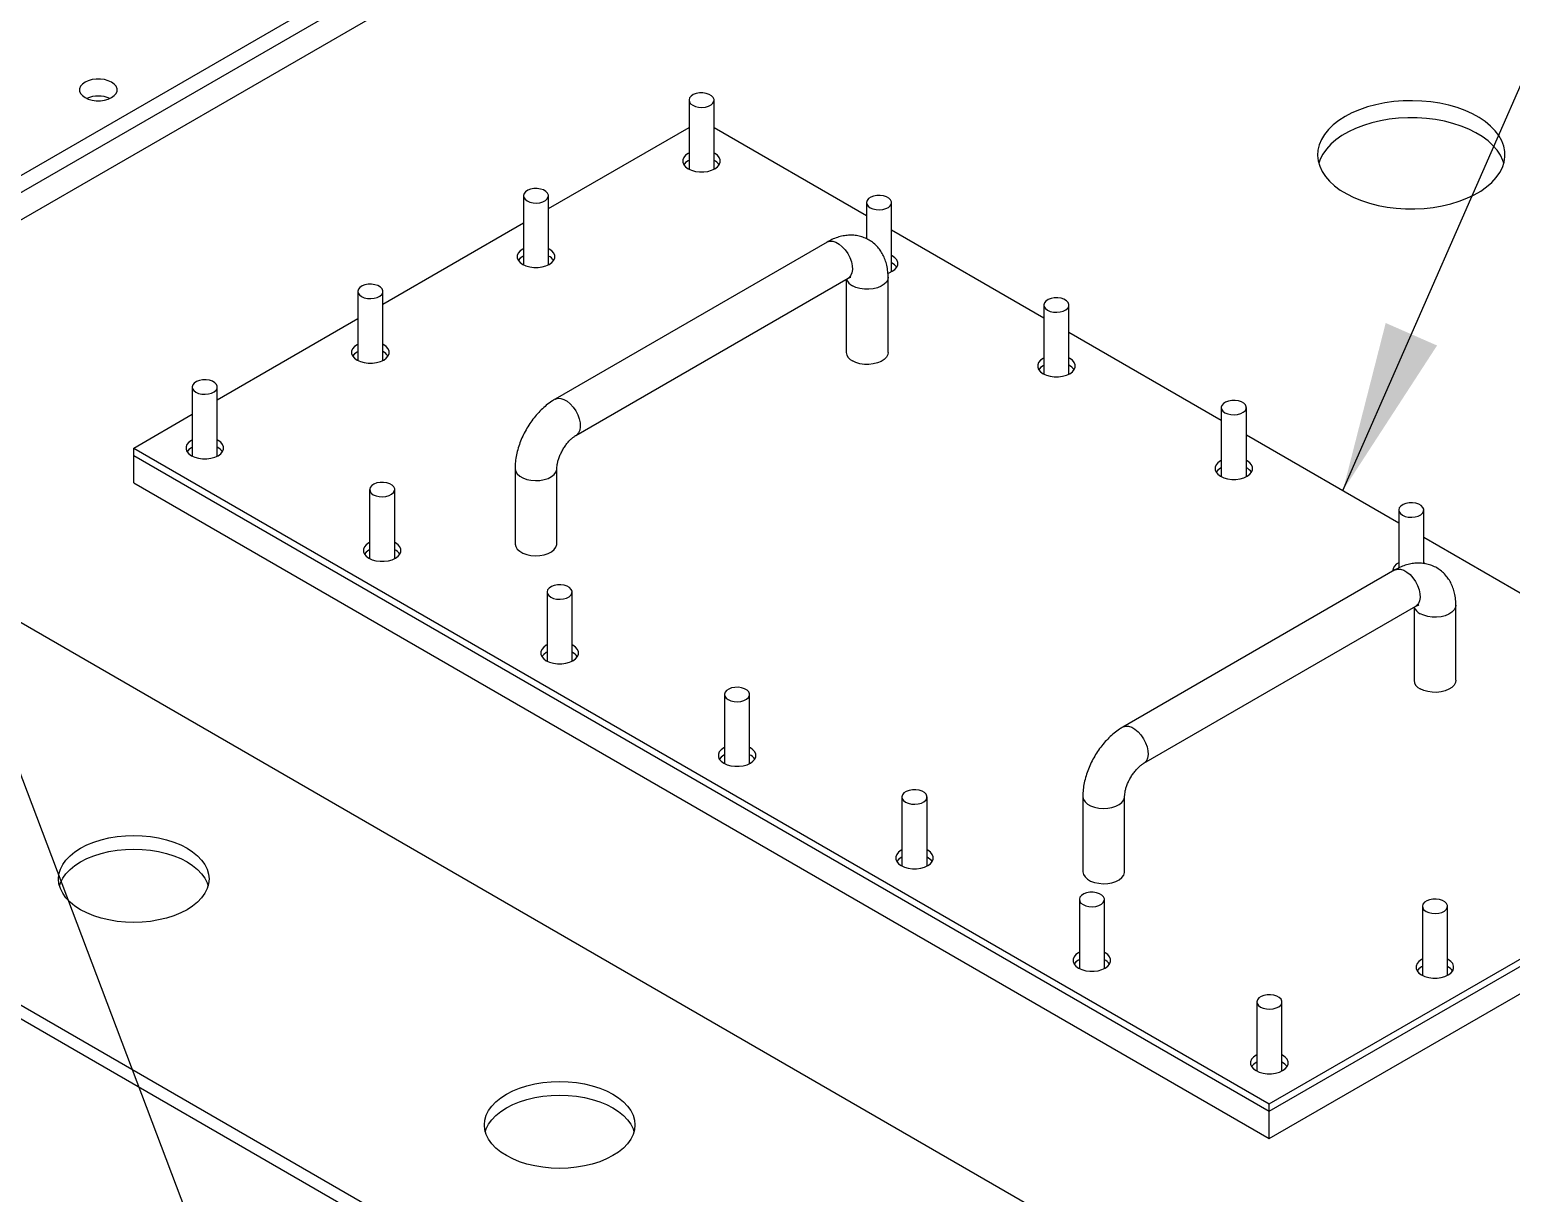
# Model space of a CAD drawing. Header units: inches. Extents: x -1 to 16.5, y 0 to 13.1.
# Drawn here: x 1.495 to 2.233, y 9.705 to 10.284 of the extents above; entities that cross this region are included whole.
import ezdxf

# ---------------------------------------------------------------- set-up
doc = ezdxf.new("R2010")
doc.units = ezdxf.units.IN
doc.header["$MEASUREMENT"] = 0
doc.layers.add('FORMAT', color=7, linetype='Continuous')
doc.dimstyles.new('SLDDIMSTYLE6', dxfattribs={"dimtxt": 0.18, "dimasz": 0.084961, "dimexe": 0, "dimexo": 0.0625, "dimgap": 0, "dimtad": 0, "dimtih": 1, "dimtoh": 1, "dimdec": 0, "dimrnd": 1e-09, "dimzin": 0, "dimdsep": 46, "dimtxsty": 'Standard', "dimsah": 1, "dimcen": 0.09, "dimadec": 0, "dimazin": 0, "dimtfac": 0.084961, "dimtdec": 0, "dimtofl": 0, "dimtmove": 0, "dimatfit": 3, "dimfxl": 0, "dimfrac": 2, "dimtolj": 1, "dimtzin": 0, "dimarcsym": 0})

# ---------------------------------------------------------------- blocks, each defined once
blk = doc.blocks.new('Drawing View43')
at = {"color": 7, "linetype": 'Continuous', "lineweight": 25}
for p, q in [((-1.62955, 0.31678), (-2.33666, -0.09143)), ((-1.62955, 0.30827), (-2.33666, -0.09993)), ((-1.62955, 0.30827), (-2.33666, -0.09993)), ((-1.62955, 0.29466), (-2.33666, -0.11354)), ((-1.70651, 0.11778), (-1.70651, 0.08376)), ((-1.69401, 0.08376), (-1.69401, 0.11778)), ((-1.77651, 0.06381), (-1.70651, 0.10422)), ((-1.69401, 0.10422), (-1.61812, 0.06041)), ((-1.70651, 0.08779), (-1.70689, 0.08758)), ((-1.78901, 0.07016), (-1.78901, 0.03613)), ((-1.77651, 0.03613), (-1.77651, 0.07016)), ((-1.61812, 0.06676), (-1.61812, 0.04875)), ((-1.60562, 0.03273), (-1.60562, 0.06676)), ((-1.859, 0.01619), (-1.78901, 0.0566)), ((-1.60562, 0.0532), (-1.52973, 0.00939)), ((-1.6377, 0.04712), (-1.77323, -0.03111)), ((-1.78901, 0.04017), (-1.78938, 0.03996)), ((-1.60735, -0.00783), (-1.60735, 0.0296)), ((-1.8715, 0.02253), (-1.8715, -0.01149)), ((-1.859, -0.01149), (-1.859, 0.02253)), ((-1.76282, -0.04916), (-1.62729, 0.02908)), ((-1.62818, 0.02857), (-1.62818, -0.00783)), ((-1.52973, 0.01573), (-1.52973, -0.01829)), ((-1.51723, -0.01829), (-1.51723, 0.01573)), ((-1.9415, -0.03143), (-1.8715, 0.00897)), ((-1.51723, 0.00217), (-1.44134, -0.04164)), ((-1.8715, -0.00746), (-1.87188, -0.00766)), ((-1.52973, -0.01426), (-1.53011, -0.01447)), ((-1.954, -0.02509), (-1.954, -0.05911)), ((-1.9415, -0.05911), (-1.9415, -0.02509)), ((-1.44134, -0.0353), (-1.44134, -0.06932)), ((-1.42884, -0.06932), (-1.42884, -0.0353)), ((-1.9831, -0.05545), (-1.954, -0.03865)), ((-1.42884, -0.04886), (-1.35296, -0.09266)), ((-1.9831, -0.05911), (-1.9831, -0.05545)), ((-1.9831, -0.05545), (-1.41742, -0.38202)), ((-1.954, -0.05508), (-1.95438, -0.05529)), ((-2.17756, -0.06252), (-1.41152, -0.50474)), ((-1.9831, -0.05911), (-1.41742, -0.38568)), ((-1.9831, -0.05911), (-1.41742, -0.38568)), ((-1.9831, -0.07272), (-1.9831, -0.05911)), ((-1.79317, -0.06565), (-1.79317, -0.10308)), ((-1.77234, -0.10308), (-1.77234, -0.06565)), ((-1.44134, -0.06528), (-1.44172, -0.06549)), ((-1.9831, -0.07272), (-1.41742, -0.39929)), ((-1.86561, -0.07612), (-1.86561, -0.11014)), ((-1.85311, -0.11014), (-1.85311, -0.07612)), ((-1.35296, -0.08632), (-1.35296, -0.11517)), ((-1.34046, -0.11298), (-1.34046, -0.08632)), ((-1.34046, -0.09988), (-1.26457, -0.14369)), ((-1.86561, -0.1061), (-1.86599, -0.10631)), ((-1.35486, -0.11616), (-1.49039, -0.1944)), ((-1.77722, -0.12714), (-1.77722, -0.16116)), ((-1.76472, -0.16116), (-1.76472, -0.12714)), ((-1.47997, -0.21244), (-1.34444, -0.1342)), ((-1.34534, -0.13472), (-1.34534, -0.17111)), ((-1.3245, -0.17111), (-1.3245, -0.13369)), ((-2.34255, -0.15776), (-1.57652, -0.59998)), ((-1.77722, -0.15713), (-1.7776, -0.15734)), ((-2.34255, -0.16457), (-1.57652, -0.60679)), ((-1.68883, -0.17817), (-1.68883, -0.21219)), ((-1.67633, -0.21219), (-1.67633, -0.17817)), ((-1.68883, -0.20816), (-1.68921, -0.20836)), ((-1.41742, -0.38202), (-1.13457, -0.21873)), ((-1.41742, -0.38568), (-1.13457, -0.2224)), ((-1.41742, -0.38568), (-1.13457, -0.2224)), ((-1.60044, -0.22919), (-1.60044, -0.26322)), ((-1.58794, -0.26322), (-1.58794, -0.22919)), ((-1.51033, -0.22893), (-1.51033, -0.26636)), ((-1.4895, -0.26636), (-1.4895, -0.22893)), ((-1.41742, -0.39929), (-1.13457, -0.236)), ((-1.60044, -0.25918), (-1.60082, -0.25939)), ((-1.51205, -0.28022), (-1.51205, -0.31424)), ((-1.49955, -0.31424), (-1.49955, -0.28022)), ((-1.34117, -0.28362), (-1.34117, -0.31764)), ((-1.32867, -0.31764), (-1.32867, -0.28362)), ((-1.51205, -0.31021), (-1.51243, -0.31041)), ((-1.34117, -0.31361), (-1.34155, -0.31382)), ((-1.42367, -0.33124), (-1.42367, -0.36527)), ((-1.41117, -0.36527), (-1.41117, -0.33124)), ((-1.42367, -0.36123), (-1.42405, -0.36144)), ((-1.41742, -0.38568), (-1.41742, -0.38202)), ((-1.41742, -0.39929), (-1.41742, -0.38568))]:
    blk.add_line(p, q, dxfattribs=at)
at = {"color": 7, "linetype": 'Continuous', "lineweight": 25, "flags": 128}
for points in [[(-1.99415, 0.11905), (-1.99284, 0.12), (-1.99193, 0.12109), (-1.99146, 0.12227), (-1.99146, 0.12348), (-1.99193, 0.12467), (-1.99284, 0.12576), (-1.99415, 0.12671), (-1.99579, 0.12746), (-1.99768, 0.12799), (-1.99973, 0.12826), (-2.00183, 0.12826), (-2.00388, 0.12799), (-2.00577, 0.12746), (-2.00741, 0.12671), (-2.00872, 0.12576), (-2.00963, 0.12467), (-2.0101, 0.12348), (-2.0101, 0.12227), (-2.00963, 0.12109), (-2.00872, 0.12), (-2.00741, 0.11905), (-2.00577, 0.1183), (-2.00388, 0.11777), (-2.00183, 0.1175), (-1.99973, 0.1175), (-1.99768, 0.11777), (-1.99579, 0.1183), (-1.99415, 0.11905)], [(-1.70468, 0.11523), (-1.70332, 0.11464), (-1.70174, 0.11428), (-1.70005, 0.11417), (-1.69837, 0.11434), (-1.69683, 0.11476), (-1.69555, 0.11541), (-1.69462, 0.11623), (-1.6941, 0.11717), (-1.69404, 0.11815), (-1.69445, 0.1191), (-1.69528, 0.11996), (-1.69648, 0.12066), (-1.69797, 0.12114), (-1.69962, 0.12137), (-1.70132, 0.12134), (-1.70294, 0.12104), (-1.70437, 0.1205), (-1.70549, 0.11976), (-1.70622, 0.11887), (-1.70651, 0.1179), (-1.70633, 0.11693), (-1.70571, 0.11601), (-1.70468, 0.11523)], [(-1.3797, 0.10961), (-1.38283, 0.10762), (-1.38559, 0.10546), (-1.38796, 0.10315), (-1.38993, 0.10071), (-1.39147, 0.09818), (-1.39256, 0.09557), (-1.39319, 0.09291), (-1.39337, 0.09022), (-1.39308, 0.08754), (-1.39233, 0.08489), (-1.39112, 0.0823), (-1.38948, 0.07979), (-1.38741, 0.07738), (-1.38493, 0.07511), (-1.38208, 0.07299), (-1.37887, 0.07104), (-1.37534, 0.06929), (-1.37153, 0.06775), (-1.36748, 0.06643), (-1.36321, 0.06536), (-1.35878, 0.06454), (-1.35424, 0.06397), (-1.34961, 0.06367), (-1.34496, 0.06364), (-1.34033, 0.06387), (-1.33576, 0.06437), (-1.33129, 0.06513), (-1.32698, 0.06614), (-1.32287, 0.0674), (-1.31899, 0.06888), (-1.31539, 0.07058), (-1.3121, 0.07248), (-1.30916, 0.07456), (-1.30659, 0.0768), (-1.30441, 0.07917), (-1.30266, 0.08166), (-1.30134, 0.08424), (-1.30048, 0.08688), (-1.30007, 0.08955), (-1.30013, 0.09224), (-1.30065, 0.09491), (-1.30163, 0.09753), (-1.30306, 0.10009), (-1.30492, 0.10255), (-1.30719, 0.10489), (-1.30986, 0.10709), (-1.3129, 0.10913), (-1.31627, 0.11098), (-1.31994, 0.11263), (-1.32388, 0.11406), (-1.32804, 0.11525), (-1.3324, 0.1162), (-1.33689, 0.1169), (-1.34148, 0.11733), (-1.34612, 0.1175), (-1.35077, 0.1174), (-1.35538, 0.11703), (-1.3599, 0.1164), (-1.3643, 0.11551), (-1.36851, 0.11438), (-1.37251, 0.11301), (-1.37625, 0.11141), (-1.3797, 0.10961)], [(-1.30062, 0.08631), (-1.30108, 0.08772), (-1.30229, 0.09031), (-1.30393, 0.09283), (-1.306, 0.09523), (-1.30848, 0.09751), (-1.31133, 0.09963), (-1.31454, 0.10157), (-1.31807, 0.10332), (-1.32188, 0.10486), (-1.32594, 0.10618), (-1.3302, 0.10725), (-1.33463, 0.10808), (-1.33918, 0.10864), (-1.3438, 0.10894), (-1.34845, 0.10897), (-1.35309, 0.10874), (-1.35766, 0.10824), (-1.36212, 0.10748), (-1.36643, 0.10647), (-1.37054, 0.10521), (-1.37442, 0.10373), (-1.37802, 0.10203), (-1.38131, 0.10013), (-1.38425, 0.09805), (-1.38683, 0.09581), (-1.389, 0.09344), (-1.39075, 0.09095), (-1.39207, 0.08838), (-1.39279, 0.08631)], [(-1.70651, 0.09145), (-1.70689, 0.09125), (-1.7082, 0.0903), (-1.70911, 0.08921), (-1.70958, 0.08802), (-1.70958, 0.08681), (-1.70911, 0.08563), (-1.7082, 0.08454), (-1.70689, 0.08359), (-1.70525, 0.08284), (-1.70336, 0.08231), (-1.70131, 0.08204), (-1.69921, 0.08204), (-1.69716, 0.08231), (-1.69527, 0.08284), (-1.69363, 0.08359)], [(-1.69363, 0.08359), (-1.69232, 0.08454), (-1.69141, 0.08563), (-1.69094, 0.08681), (-1.69094, 0.08802), (-1.69141, 0.08921), (-1.69232, 0.0903), (-1.69363, 0.09125), (-1.69401, 0.09145)], [(-1.70689, 0.08758), (-1.7082, 0.08664), (-1.70908, 0.08559)], [(-1.70651, 0.08376), (-1.70648, 0.08339), (-1.70647, 0.08337)], [(-1.69405, 0.08337), (-1.69401, 0.08363), (-1.69401, 0.08376)], [(-1.78717, 0.06761), (-1.78582, 0.06701), (-1.78423, 0.06665), (-1.78254, 0.06655), (-1.78086, 0.06672), (-1.77933, 0.06714), (-1.77804, 0.06779), (-1.77711, 0.06861), (-1.7766, 0.06954), (-1.77654, 0.07053), (-1.77694, 0.07148), (-1.77778, 0.07234), (-1.77898, 0.07303), (-1.78046, 0.07351), (-1.78212, 0.07375), (-1.78382, 0.07371), (-1.78544, 0.07342), (-1.78686, 0.07288), (-1.78798, 0.07214), (-1.78871, 0.07125), (-1.789, 0.07028), (-1.78883, 0.0693), (-1.7882, 0.06839), (-1.78717, 0.06761)], [(-1.61629, 0.0642), (-1.61493, 0.06361), (-1.61335, 0.06325), (-1.61166, 0.06315), (-1.60998, 0.06332), (-1.60844, 0.06374), (-1.60716, 0.06438), (-1.60623, 0.06521), (-1.60571, 0.06614), (-1.60565, 0.06712), (-1.60606, 0.06808), (-1.60689, 0.06894), (-1.60809, 0.06963), (-1.60958, 0.07011), (-1.61123, 0.07034), (-1.61293, 0.07031), (-1.61456, 0.07001), (-1.61598, 0.06947), (-1.6171, 0.06873), (-1.61783, 0.06785), (-1.61812, 0.06688), (-1.61794, 0.0659), (-1.61732, 0.06499), (-1.61629, 0.0642)], [(-1.6377, 0.04712), (-1.63756, 0.0472), (-1.63629, 0.04758), (-1.63485, 0.04752), (-1.63329, 0.04702), (-1.6317, 0.0461), (-1.63014, 0.04481), (-1.6287, 0.0432), (-1.62743, 0.04135), (-1.6264, 0.03936), (-1.62565, 0.0373), (-1.62523, 0.03528), (-1.62514, 0.0334), (-1.6254, 0.03173), (-1.62599, 0.03036), (-1.62688, 0.02936), (-1.62729, 0.02908)], [(-1.78901, 0.04383), (-1.78938, 0.04362), (-1.79069, 0.04267), (-1.7916, 0.04158), (-1.79207, 0.0404), (-1.79207, 0.03919), (-1.7916, 0.03801), (-1.79069, 0.03692), (-1.78938, 0.03597), (-1.78774, 0.03521), (-1.78585, 0.03469), (-1.7838, 0.03442), (-1.78171, 0.03442), (-1.77966, 0.03469), (-1.77777, 0.03521), (-1.77613, 0.03597)], [(-1.78938, 0.03996), (-1.79069, 0.03901), (-1.79158, 0.03796)], [(-1.77613, 0.03597), (-1.77482, 0.03692), (-1.77391, 0.03801), (-1.77344, 0.03919), (-1.77344, 0.0404), (-1.77391, 0.04158), (-1.77482, 0.04267), (-1.77613, 0.04362), (-1.77651, 0.04383)], [(-1.60524, 0.03257), (-1.60393, 0.03351), (-1.60302, 0.03461), (-1.60255, 0.03579), (-1.60255, 0.037), (-1.60302, 0.03818), (-1.60393, 0.03927), (-1.60524, 0.04022), (-1.60562, 0.04043)], [(-1.78901, 0.03613), (-1.78897, 0.03577), (-1.78897, 0.03574)], [(-1.77654, 0.03574), (-1.77651, 0.03601), (-1.77651, 0.03613)], [(-1.60735, 0.02959), (-1.60753, 0.02846), (-1.60819, 0.02722), (-1.6093, 0.02609), (-1.61081, 0.02512), (-1.61264, 0.02436), (-1.61471, 0.02385), (-1.61692, 0.0236), (-1.61917, 0.02364), (-1.62136, 0.02395), (-1.62337, 0.02453), (-1.62513, 0.02534)], [(-1.60742, 0.03163), (-1.60688, 0.03181), (-1.60524, 0.03257)], [(-1.60566, 0.03234), (-1.60562, 0.03261), (-1.60562, 0.03273)], [(-1.86967, 0.01998), (-1.86831, 0.01939), (-1.86673, 0.01903), (-1.86504, 0.01893), (-1.86336, 0.01909), (-1.86182, 0.01952), (-1.86054, 0.02016), (-1.85961, 0.02098), (-1.85909, 0.02192), (-1.85903, 0.0229), (-1.85944, 0.02386), (-1.86027, 0.02471), (-1.86147, 0.02541), (-1.86296, 0.02589), (-1.86461, 0.02612), (-1.86631, 0.02609), (-1.86794, 0.02579), (-1.86936, 0.02525), (-1.87048, 0.02451), (-1.87121, 0.02362), (-1.8715, 0.02266), (-1.87132, 0.02168), (-1.8707, 0.02076), (-1.86967, 0.01998)], [(-1.5279, 0.01318), (-1.52655, 0.01258), (-1.52496, 0.01222), (-1.52327, 0.01212), (-1.52159, 0.01229), (-1.52005, 0.01271), (-1.51877, 0.01336), (-1.51784, 0.01418), (-1.51732, 0.01512), (-1.51727, 0.0161), (-1.51767, 0.01705), (-1.5185, 0.01791), (-1.51971, 0.0186), (-1.52119, 0.01909), (-1.52284, 0.01932), (-1.52454, 0.01929), (-1.52617, 0.01899), (-1.52759, 0.01845), (-1.52871, 0.01771), (-1.52944, 0.01682), (-1.52973, 0.01585), (-1.52955, 0.01488), (-1.52893, 0.01396), (-1.5279, 0.01318)], [(-1.8715, -0.00379), (-1.87188, -0.004), (-1.87319, -0.00495), (-1.8741, -0.00604), (-1.87457, -0.00722), (-1.87457, -0.00843), (-1.8741, -0.00962), (-1.87319, -0.01071), (-1.87188, -0.01166), (-1.87024, -0.01241), (-1.86835, -0.01294), (-1.8663, -0.01321), (-1.8642, -0.01321), (-1.86215, -0.01294), (-1.86026, -0.01241), (-1.85862, -0.01166)], [(-1.85862, -0.01166), (-1.85731, -0.01071), (-1.8564, -0.00962), (-1.85593, -0.00843), (-1.85593, -0.00722), (-1.8564, -0.00604), (-1.85731, -0.00495), (-1.85862, -0.004), (-1.859, -0.00379)], [(-1.87188, -0.00766), (-1.87319, -0.00861), (-1.87407, -0.00966)], [(-1.8715, -0.01149), (-1.87147, -0.01186), (-1.87146, -0.01188)], [(-1.85904, -0.01188), (-1.859, -0.01161), (-1.859, -0.01149)], [(-1.60735, -0.00783), (-1.60753, -0.00896), (-1.60819, -0.01021), (-1.6093, -0.01134), (-1.61081, -0.0123), (-1.61264, -0.01306), (-1.61471, -0.01358), (-1.61692, -0.01382), (-1.61917, -0.01379), (-1.62136, -0.01347), (-1.62337, -0.0129), (-1.62513, -0.01208)], [(-1.52973, -0.0106), (-1.53011, -0.01081), (-1.53142, -0.01175), (-1.53233, -0.01284), (-1.5328, -0.01403), (-1.5328, -0.01524), (-1.53233, -0.01642), (-1.53142, -0.01751), (-1.53011, -0.01846), (-1.52847, -0.01921), (-1.52658, -0.01974), (-1.52453, -0.02001), (-1.52243, -0.02001), (-1.52039, -0.01974), (-1.51849, -0.01921), (-1.51685, -0.01846), (-1.51685, -0.01846)], [(-1.53011, -0.01447), (-1.53142, -0.01541), (-1.53231, -0.01646)], [(-1.51685, -0.01846), (-1.51554, -0.01751), (-1.51463, -0.01642), (-1.51417, -0.01524), (-1.51417, -0.01403), (-1.51463, -0.01284), (-1.51554, -0.01175), (-1.51685, -0.01081), (-1.51723, -0.0106)], [(-1.95217, -0.02764), (-1.95081, -0.02824), (-1.94923, -0.0286), (-1.94753, -0.0287), (-1.94586, -0.02853), (-1.94432, -0.02811), (-1.94304, -0.02746), (-1.9421, -0.02664), (-1.94159, -0.0257), (-1.94153, -0.02472), (-1.94193, -0.02377), (-1.94277, -0.02291), (-1.94397, -0.02222), (-1.94545, -0.02173), (-1.94711, -0.0215), (-1.94881, -0.02154), (-1.95043, -0.02183), (-1.95185, -0.02237), (-1.95297, -0.02311), (-1.9537, -0.024), (-1.95399, -0.02497), (-1.95382, -0.02595), (-1.95319, -0.02686), (-1.95217, -0.02764)], [(-1.52973, -0.01829), (-1.5297, -0.01866), (-1.5297, -0.01869)], [(-1.51727, -0.01869), (-1.51724, -0.01842), (-1.51723, -0.01829)], [(-1.77325, -0.03113), (-1.77309, -0.03104), (-1.77182, -0.03066), (-1.77038, -0.03072), (-1.76882, -0.03122), (-1.76723, -0.03214), (-1.76567, -0.03343), (-1.76423, -0.03504), (-1.76296, -0.03689), (-1.76193, -0.03888), (-1.76118, -0.04094), (-1.76076, -0.04296), (-1.76067, -0.04484), (-1.76093, -0.04651), (-1.76152, -0.04788), (-1.76241, -0.04888), (-1.76278, -0.04914)], [(-1.43951, -0.03785), (-1.43816, -0.03844), (-1.43657, -0.0388), (-1.43488, -0.0389), (-1.4332, -0.03873), (-1.43167, -0.03831), (-1.43038, -0.03767), (-1.42945, -0.03685), (-1.42894, -0.03591), (-1.42888, -0.03493), (-1.42928, -0.03397), (-1.43011, -0.03312), (-1.43132, -0.03242), (-1.4328, -0.03194), (-1.43446, -0.03171), (-1.43616, -0.03174), (-1.43778, -0.03204), (-1.4392, -0.03258), (-1.44032, -0.03332), (-1.44105, -0.0342), (-1.44134, -0.03517), (-1.44117, -0.03615), (-1.44054, -0.03706), (-1.43951, -0.03785)], [(-1.954, -0.05142), (-1.95438, -0.05163), (-1.95568, -0.05257), (-1.9566, -0.05367), (-1.95706, -0.05485), (-1.95706, -0.05606), (-1.9566, -0.05724), (-1.95568, -0.05833), (-1.95438, -0.05928), (-1.95273, -0.06004), (-1.95084, -0.06056), (-1.9488, -0.06083), (-1.9467, -0.06083), (-1.94465, -0.06056), (-1.94276, -0.06004), (-1.94112, -0.05928)], [(-1.94112, -0.05928), (-1.93981, -0.05833), (-1.9389, -0.05724), (-1.93843, -0.05606), (-1.93843, -0.05485), (-1.9389, -0.05367), (-1.93981, -0.05257), (-1.94112, -0.05163), (-1.9415, -0.05142)], [(-1.95438, -0.05529), (-1.95568, -0.05623), (-1.95657, -0.05728)], [(-1.954, -0.05911), (-1.95396, -0.05948), (-1.95396, -0.05951)], [(-1.94153, -0.05951), (-1.9415, -0.05924), (-1.9415, -0.05911)], [(-1.79317, -0.06563), (-1.79317, -0.06581), (-1.79286, -0.0671), (-1.79209, -0.06832), (-1.79087, -0.06942), (-1.78928, -0.07034), (-1.78738, -0.07104), (-1.78527, -0.07149), (-1.78304, -0.07166), (-1.78079, -0.07156), (-1.77864, -0.07118), (-1.77668, -0.07054), (-1.775, -0.06967), (-1.77369, -0.06861), (-1.7728, -0.06742), (-1.77237, -0.06614), (-1.77234, -0.06569)], [(-1.44134, -0.06162), (-1.44172, -0.06183), (-1.44303, -0.06278), (-1.44394, -0.06387), (-1.44441, -0.06505), (-1.44441, -0.06626), (-1.44394, -0.06745), (-1.44303, -0.06854), (-1.44172, -0.06948), (-1.44008, -0.07024), (-1.43819, -0.07077), (-1.43614, -0.07104), (-1.43404, -0.07104), (-1.432, -0.07077), (-1.43011, -0.07024), (-1.42847, -0.06948)], [(-1.44172, -0.06549), (-1.44303, -0.06644), (-1.44392, -0.06749)], [(-1.42847, -0.06948), (-1.42716, -0.06854), (-1.42625, -0.06745), (-1.42578, -0.06626), (-1.42578, -0.06505), (-1.42625, -0.06387), (-1.42716, -0.06278), (-1.42847, -0.06183), (-1.42884, -0.06162)], [(-1.86378, -0.07867), (-1.86242, -0.07926), (-1.86084, -0.07962), (-1.85914, -0.07972), (-1.85747, -0.07956), (-1.85593, -0.07913), (-1.85465, -0.07849), (-1.85371, -0.07767), (-1.8532, -0.07673), (-1.85314, -0.07575), (-1.85354, -0.07479), (-1.85438, -0.07394), (-1.85558, -0.07324), (-1.85707, -0.07276), (-1.85872, -0.07253), (-1.86042, -0.07256), (-1.86204, -0.07286), (-1.86347, -0.0734), (-1.86458, -0.07414), (-1.86532, -0.07502), (-1.8656, -0.07599), (-1.86543, -0.07697), (-1.86481, -0.07788), (-1.86378, -0.07867)], [(-1.44134, -0.06932), (-1.44131, -0.06969), (-1.44131, -0.06971)], [(-1.42888, -0.06971), (-1.42885, -0.06944), (-1.42884, -0.06932)], [(-1.35113, -0.08887), (-1.34977, -0.08947), (-1.34819, -0.08983), (-1.34649, -0.08993), (-1.34482, -0.08976), (-1.34328, -0.08934), (-1.342, -0.08869), (-1.34106, -0.08787), (-1.34055, -0.08693), (-1.34049, -0.08595), (-1.34089, -0.085), (-1.34173, -0.08414), (-1.34293, -0.08345), (-1.34441, -0.08296), (-1.34607, -0.08273), (-1.34777, -0.08277), (-1.34939, -0.08306), (-1.35081, -0.0836), (-1.35193, -0.08434), (-1.35266, -0.08523), (-1.35295, -0.0862), (-1.35278, -0.08718), (-1.35215, -0.08809), (-1.35113, -0.08887)], [(-1.86561, -0.10244), (-1.86599, -0.10265), (-1.8673, -0.1036), (-1.86821, -0.10469), (-1.86867, -0.10587), (-1.86867, -0.10708), (-1.86821, -0.10827), (-1.8673, -0.10936), (-1.86599, -0.11031), (-1.86435, -0.11106), (-1.86245, -0.11159), (-1.86041, -0.11186), (-1.85831, -0.11186), (-1.85626, -0.11159), (-1.85437, -0.11106), (-1.85273, -0.11031), (-1.85273, -0.11031)], [(-1.85273, -0.11031), (-1.85142, -0.10936), (-1.85051, -0.10827), (-1.85004, -0.10708), (-1.85004, -0.10587), (-1.85051, -0.10469), (-1.85142, -0.1036), (-1.85273, -0.10265), (-1.85311, -0.10244)], [(-1.79317, -0.10308), (-1.79317, -0.10324), (-1.79286, -0.10453), (-1.79209, -0.10575), (-1.79087, -0.10684), (-1.78928, -0.10776), (-1.78738, -0.10846), (-1.78527, -0.10891), (-1.78304, -0.10909), (-1.78079, -0.10898), (-1.77864, -0.1086), (-1.77668, -0.10796), (-1.775, -0.10709), (-1.77369, -0.10604), (-1.7728, -0.10484), (-1.77237, -0.10356), (-1.77234, -0.10308)], [(-1.86599, -0.10631), (-1.8673, -0.10726), (-1.86818, -0.10831)], [(-1.86561, -0.11014), (-1.86558, -0.11051), (-1.86557, -0.11053)], [(-1.85315, -0.11053), (-1.85311, -0.11026), (-1.85311, -0.11014)], [(-1.35486, -0.11616), (-1.35472, -0.11608), (-1.35345, -0.1157), (-1.352, -0.11576), (-1.35045, -0.11626), (-1.34886, -0.11718), (-1.3473, -0.11848), (-1.34585, -0.12008), (-1.34459, -0.12193), (-1.34356, -0.12392), (-1.34281, -0.12598), (-1.34238, -0.128), (-1.3423, -0.12988), (-1.34255, -0.13155), (-1.34314, -0.13292), (-1.34404, -0.13393), (-1.34444, -0.1342)], [(-1.3398, -0.11303), (-1.34008, -0.11286), (-1.34046, -0.11265)], [(-1.77539, -0.12969), (-1.77403, -0.13029), (-1.77245, -0.13065), (-1.77076, -0.13075), (-1.76908, -0.13058), (-1.76754, -0.13016), (-1.76626, -0.12951), (-1.76533, -0.12869), (-1.76481, -0.12775), (-1.76475, -0.12677), (-1.76516, -0.12582), (-1.76599, -0.12496), (-1.76719, -0.12427), (-1.76868, -0.12379), (-1.77033, -0.12355), (-1.77203, -0.12359), (-1.77365, -0.12388), (-1.77508, -0.12442), (-1.7762, -0.12516), (-1.77693, -0.12605), (-1.77722, -0.12702), (-1.77704, -0.128), (-1.77642, -0.12891), (-1.77539, -0.12969)], [(-1.3245, -0.13369), (-1.32469, -0.13482), (-1.32535, -0.13606), (-1.32646, -0.13719), (-1.32796, -0.13816), (-1.32979, -0.13892), (-1.33186, -0.13943), (-1.33408, -0.13968), (-1.33633, -0.13964), (-1.33851, -0.13933), (-1.34053, -0.13875), (-1.34229, -0.13794)], [(-1.77722, -0.15347), (-1.7776, -0.15368), (-1.77891, -0.15462), (-1.77982, -0.15572), (-1.78029, -0.1569), (-1.78029, -0.15811), (-1.77982, -0.15929), (-1.77891, -0.16038), (-1.7776, -0.16133), (-1.77596, -0.16209), (-1.77407, -0.16261), (-1.77202, -0.16288), (-1.76992, -0.16288), (-1.76787, -0.16261), (-1.76598, -0.16209), (-1.76434, -0.16133), (-1.76434, -0.16133)], [(-1.76434, -0.16133), (-1.76303, -0.16038), (-1.76212, -0.15929), (-1.76165, -0.15811), (-1.76165, -0.1569), (-1.76212, -0.15572), (-1.76303, -0.15462), (-1.76434, -0.15368), (-1.76472, -0.15347)], [(-1.7776, -0.15734), (-1.77891, -0.15829), (-1.77979, -0.15933)], [(-1.77722, -0.16116), (-1.77719, -0.16153), (-1.77718, -0.16156)], [(-1.76476, -0.16156), (-1.76472, -0.16129), (-1.76472, -0.16116)], [(-1.687, -0.18072), (-1.68564, -0.18131), (-1.68406, -0.18167), (-1.68237, -0.18177), (-1.68069, -0.18161), (-1.67915, -0.18118), (-1.67787, -0.18054), (-1.67694, -0.17972), (-1.67642, -0.17878), (-1.67636, -0.1778), (-1.67677, -0.17684), (-1.6776, -0.17599), (-1.67881, -0.17529), (-1.68029, -0.17481), (-1.68194, -0.17458), (-1.68364, -0.17461), (-1.68527, -0.17491), (-1.68669, -0.17545), (-1.68781, -0.17619), (-1.68854, -0.17708), (-1.68883, -0.17804), (-1.68865, -0.17902), (-1.68803, -0.17994), (-1.687, -0.18072)], [(-1.3245, -0.17111), (-1.32469, -0.17224), (-1.32535, -0.17349), (-1.32646, -0.17462), (-1.32796, -0.17559), (-1.32979, -0.17635), (-1.33186, -0.17686), (-1.33408, -0.1771), (-1.33633, -0.17707), (-1.33851, -0.17675), (-1.34053, -0.17618), (-1.34229, -0.17536)], [(-1.49041, -0.19441), (-1.49025, -0.19432), (-1.48898, -0.19394), (-1.48753, -0.194), (-1.48598, -0.1945), (-1.48438, -0.19542), (-1.48283, -0.19672), (-1.48138, -0.19832), (-1.48012, -0.20017), (-1.47908, -0.20216), (-1.47834, -0.20422), (-1.47791, -0.20624), (-1.47783, -0.20812), (-1.47808, -0.20979), (-1.47867, -0.21116), (-1.47957, -0.21216), (-1.47994, -0.21242)], [(-1.68883, -0.2045), (-1.68921, -0.2047), (-1.69052, -0.20565), (-1.69143, -0.20674), (-1.6919, -0.20792), (-1.6919, -0.20914), (-1.69143, -0.21032), (-1.69052, -0.21141), (-1.68921, -0.21236), (-1.68757, -0.21311), (-1.68568, -0.21364), (-1.68363, -0.21391), (-1.68153, -0.21391), (-1.67949, -0.21364), (-1.67759, -0.21311), (-1.67595, -0.21236)], [(-1.67595, -0.21236), (-1.67464, -0.21141), (-1.67373, -0.21032), (-1.67327, -0.20914), (-1.67327, -0.20792), (-1.67373, -0.20674), (-1.67464, -0.20565), (-1.67595, -0.2047), (-1.67633, -0.2045)], [(-1.68921, -0.20836), (-1.69052, -0.20931), (-1.6914, -0.21036)], [(-1.68883, -0.21219), (-1.6888, -0.21256), (-1.68879, -0.21258)], [(-1.67637, -0.21258), (-1.67634, -0.21231), (-1.67633, -0.21219)], [(-1.59861, -0.23174), (-1.59726, -0.23234), (-1.59567, -0.2327), (-1.59398, -0.2328), (-1.5923, -0.23263), (-1.59077, -0.23221), (-1.58948, -0.23156), (-1.58855, -0.23074), (-1.58803, -0.22981), (-1.58798, -0.22882), (-1.58838, -0.22787), (-1.58921, -0.22701), (-1.59042, -0.22632), (-1.5919, -0.22584), (-1.59355, -0.2256), (-1.59526, -0.22564), (-1.59688, -0.22593), (-1.5983, -0.22647), (-1.59942, -0.22721), (-1.60015, -0.2281), (-1.60044, -0.22907), (-1.60027, -0.23005), (-1.59964, -0.23096), (-1.59861, -0.23174)], [(-1.51033, -0.22891), (-1.51033, -0.2291), (-1.51002, -0.23038), (-1.50924, -0.23161), (-1.50803, -0.2327), (-1.50644, -0.23362), (-1.50454, -0.23432), (-1.50243, -0.23477), (-1.50019, -0.23494), (-1.49795, -0.23484), (-1.4958, -0.23446), (-1.49384, -0.23382), (-1.49216, -0.23295), (-1.49084, -0.23189), (-1.48995, -0.2307), (-1.48953, -0.22942), (-1.4895, -0.22897)], [(-2.00962, -0.28533), (-2.01242, -0.28352), (-2.01485, -0.28154), (-2.01689, -0.27941), (-2.0185, -0.27717), (-2.01966, -0.27484), (-2.02037, -0.27244), (-2.0206, -0.27002), (-2.02037, -0.2676), (-2.01966, -0.2652), (-2.0185, -0.26287), (-2.01689, -0.26063), (-2.01485, -0.2585), (-2.01242, -0.25652), (-2.00962, -0.25471), (-2.00648, -0.25309), (-2.00305, -0.25169), (-1.99937, -0.25052), (-1.99549, -0.24959), (-1.99145, -0.24891), (-1.9873, -0.24851), (-1.9831, -0.24837), (-1.9789, -0.24851), (-1.97476, -0.24891), (-1.97072, -0.24959), (-1.96683, -0.25052), (-1.96315, -0.25169), (-1.95972, -0.25309), (-1.95659, -0.25471), (-1.95378, -0.25652), (-1.95135, -0.2585), (-1.94932, -0.26063), (-1.94771, -0.26287), (-1.94654, -0.2652), (-1.94584, -0.2676), (-1.9456, -0.27002), (-1.94584, -0.27244), (-1.94654, -0.27484), (-1.94771, -0.27717), (-1.94932, -0.27941), (-1.95135, -0.28154), (-1.95378, -0.28352), (-1.95659, -0.28533), (-1.95972, -0.28695), (-1.96315, -0.28835), (-1.96683, -0.28952), (-1.97072, -0.29045), (-1.97476, -0.29113), (-1.9789, -0.29153), (-1.9831, -0.29167), (-1.9873, -0.29153), (-1.99145, -0.29113), (-1.99549, -0.29045), (-1.99937, -0.28952), (-2.00305, -0.28835), (-2.00648, -0.28695), (-2.00962, -0.28533)], [(-2.02014, -0.27342), (-2.01966, -0.27201), (-2.0185, -0.26967), (-2.01689, -0.26743), (-2.01485, -0.26531), (-2.01242, -0.26333), (-2.00962, -0.26152), (-2.00648, -0.2599), (-2.00305, -0.25849), (-1.99937, -0.25732), (-1.99549, -0.25639), (-1.99145, -0.25572), (-1.9873, -0.25531), (-1.9831, -0.25518), (-1.9789, -0.25531), (-1.97476, -0.25572), (-1.97072, -0.25639), (-1.96683, -0.25732), (-1.96315, -0.25849), (-1.95972, -0.2599), (-1.95659, -0.26152), (-1.95378, -0.26333), (-1.95135, -0.26531), (-1.94932, -0.26743), (-1.94771, -0.26967), (-1.94654, -0.27201), (-1.94607, -0.27342)], [(-1.60044, -0.25552), (-1.60082, -0.25573), (-1.60213, -0.25668), (-1.60304, -0.25777), (-1.60351, -0.25895), (-1.60351, -0.26016), (-1.60304, -0.26134), (-1.60213, -0.26243), (-1.60082, -0.26338), (-1.59918, -0.26414), (-1.59729, -0.26466), (-1.59524, -0.26493), (-1.59314, -0.26493), (-1.5911, -0.26466), (-1.58921, -0.26414), (-1.58756, -0.26338), (-1.58756, -0.26338)], [(-1.58756, -0.26338), (-1.58626, -0.26243), (-1.58534, -0.26134), (-1.58488, -0.26016), (-1.58488, -0.25895), (-1.58534, -0.25777), (-1.58626, -0.25668), (-1.58756, -0.25573), (-1.58794, -0.25552)], [(-1.60082, -0.25939), (-1.60213, -0.26034), (-1.60302, -0.26139)], [(-1.60044, -0.26322), (-1.60041, -0.26358), (-1.60041, -0.26361)], [(-1.58798, -0.26361), (-1.58795, -0.26334), (-1.58794, -0.26322)], [(-1.51033, -0.26636), (-1.51033, -0.26652), (-1.51002, -0.26781), (-1.50924, -0.26903), (-1.50803, -0.27013), (-1.50644, -0.27104), (-1.50454, -0.27175), (-1.50243, -0.27219), (-1.50019, -0.27237), (-1.49795, -0.27226), (-1.4958, -0.27188), (-1.49384, -0.27124), (-1.49216, -0.27037), (-1.49084, -0.26932), (-1.48995, -0.26812), (-1.48953, -0.26685), (-1.4895, -0.26636)], [(-1.51022, -0.28277), (-1.50887, -0.28336), (-1.50728, -0.28372), (-1.50559, -0.28382), (-1.50391, -0.28366), (-1.50238, -0.28324), (-1.50109, -0.28259), (-1.50016, -0.28177), (-1.49965, -0.28083), (-1.49959, -0.27985), (-1.49999, -0.27889), (-1.50082, -0.27804), (-1.50203, -0.27734), (-1.50351, -0.27686), (-1.50517, -0.27663), (-1.50687, -0.27666), (-1.50849, -0.27696), (-1.50991, -0.2775), (-1.51103, -0.27824), (-1.51176, -0.27913), (-1.51205, -0.2801), (-1.51188, -0.28107), (-1.51125, -0.28199), (-1.51022, -0.28277)], [(-1.33934, -0.28617), (-1.33798, -0.28677), (-1.3364, -0.28713), (-1.33471, -0.28723), (-1.33303, -0.28706), (-1.33149, -0.28664), (-1.33021, -0.28599), (-1.32928, -0.28517), (-1.32876, -0.28423), (-1.3287, -0.28325), (-1.32911, -0.2823), (-1.32994, -0.28144), (-1.33114, -0.28075), (-1.33263, -0.28026), (-1.33428, -0.28003), (-1.33598, -0.28006), (-1.33761, -0.28036), (-1.33903, -0.2809), (-1.34015, -0.28164), (-1.34088, -0.28253), (-1.34117, -0.2835), (-1.34099, -0.28447), (-1.34037, -0.28539), (-1.33934, -0.28617)], [(-1.51205, -0.30655), (-1.51243, -0.30675), (-1.51374, -0.3077), (-1.51465, -0.30879), (-1.51512, -0.30997), (-1.51512, -0.31119), (-1.51465, -0.31237), (-1.51374, -0.31346), (-1.51243, -0.31441), (-1.51079, -0.31516), (-1.5089, -0.31569), (-1.50685, -0.31596), (-1.50476, -0.31596), (-1.50271, -0.31569), (-1.50082, -0.31516), (-1.49918, -0.31441), (-1.49918, -0.31441)], [(-1.49918, -0.31441), (-1.49787, -0.31346), (-1.49696, -0.31237), (-1.49649, -0.31119), (-1.49649, -0.30997), (-1.49696, -0.30879), (-1.49787, -0.3077), (-1.49918, -0.30675), (-1.49955, -0.30655)], [(-1.34117, -0.30995), (-1.34155, -0.31015), (-1.34286, -0.3111), (-1.34377, -0.31219), (-1.34424, -0.31338), (-1.34424, -0.31459), (-1.34377, -0.31577), (-1.34286, -0.31686), (-1.34155, -0.31781), (-1.33991, -0.31856), (-1.33802, -0.31909), (-1.33597, -0.31936), (-1.33387, -0.31936), (-1.33182, -0.31909), (-1.32993, -0.31856), (-1.32829, -0.31781), (-1.32829, -0.31781)], [(-1.32829, -0.31781), (-1.32698, -0.31686), (-1.32607, -0.31577), (-1.3256, -0.31459), (-1.3256, -0.31338), (-1.32607, -0.31219), (-1.32698, -0.3111), (-1.32829, -0.31015), (-1.32867, -0.30995)], [(-1.51243, -0.31041), (-1.51374, -0.31136), (-1.51463, -0.31241)], [(-1.51205, -0.31424), (-1.51202, -0.31461), (-1.51202, -0.31463)], [(-1.49959, -0.31463), (-1.49956, -0.31436), (-1.49955, -0.31424)], [(-1.34155, -0.31382), (-1.34286, -0.31476), (-1.34374, -0.31581)], [(-1.34117, -0.31764), (-1.34114, -0.31801), (-1.34113, -0.31803)], [(-1.32871, -0.31803), (-1.32867, -0.31777), (-1.32867, -0.31764)], [(-1.42184, -0.3338), (-1.42048, -0.33439), (-1.4189, -0.33475), (-1.4172, -0.33485), (-1.41553, -0.33468), (-1.41399, -0.33426), (-1.41271, -0.33362), (-1.41177, -0.33279), (-1.41126, -0.33186), (-1.4112, -0.33087), (-1.4116, -0.32992), (-1.41244, -0.32906), (-1.41364, -0.32837), (-1.41512, -0.32789), (-1.41678, -0.32765), (-1.41848, -0.32769), (-1.4201, -0.32799), (-1.42152, -0.32852), (-1.42264, -0.32927), (-1.42337, -0.33015), (-1.42366, -0.33112), (-1.42349, -0.3321), (-1.42286, -0.33301), (-1.42184, -0.3338)], [(-1.42367, -0.35757), (-1.42405, -0.35778), (-1.42535, -0.35873), (-1.42627, -0.35982), (-1.42673, -0.361), (-1.42673, -0.36221), (-1.42627, -0.36339), (-1.42535, -0.36449), (-1.42405, -0.36543), (-1.4224, -0.36619), (-1.42051, -0.36671), (-1.41847, -0.36698), (-1.41637, -0.36698), (-1.41432, -0.36671), (-1.41243, -0.36619), (-1.41079, -0.36543), (-1.41079, -0.36543)], [(-1.42405, -0.36144), (-1.42535, -0.36239), (-1.42624, -0.36344)], [(-1.41079, -0.36543), (-1.40948, -0.36449), (-1.40857, -0.36339), (-1.4081, -0.36221), (-1.4081, -0.361), (-1.40857, -0.35982), (-1.40948, -0.35873), (-1.41079, -0.35778), (-1.41117, -0.35757)], [(-1.42367, -0.36527), (-1.42363, -0.36564), (-1.42363, -0.36566)], [(-1.4112, -0.36566), (-1.41117, -0.36539), (-1.41117, -0.36527)], [(-1.79749, -0.40779), (-1.80029, -0.40598), (-1.80272, -0.404), (-1.80476, -0.40187), (-1.80637, -0.39963), (-1.80753, -0.3973), (-1.80823, -0.39491), (-1.80847, -0.39248), (-1.80823, -0.39006), (-1.80753, -0.38766), (-1.80637, -0.38533), (-1.80476, -0.38309), (-1.80272, -0.38096), (-1.80029, -0.37898), (-1.79749, -0.37717), (-1.79435, -0.37556), (-1.79092, -0.37415), (-1.78724, -0.37298), (-1.78336, -0.37205), (-1.77931, -0.37138), (-1.77517, -0.37097), (-1.77097, -0.37083), (-1.76677, -0.37097), (-1.76263, -0.37138), (-1.75858, -0.37205), (-1.7547, -0.37298), (-1.75102, -0.37415), (-1.74759, -0.37556), (-1.74445, -0.37717), (-1.74165, -0.37898), (-1.73922, -0.38096), (-1.73718, -0.38309), (-1.73557, -0.38533), (-1.73441, -0.38766), (-1.73371, -0.39006), (-1.73347, -0.39248), (-1.73371, -0.39491), (-1.73441, -0.3973), (-1.73557, -0.39963), (-1.73718, -0.40187), (-1.73922, -0.404), (-1.74165, -0.40598), (-1.74445, -0.40779), (-1.74759, -0.40941), (-1.75102, -0.41081), (-1.7547, -0.41199), (-1.75858, -0.41291), (-1.76263, -0.41359), (-1.76677, -0.41399), (-1.77097, -0.41413), (-1.77517, -0.41399), (-1.77931, -0.41359), (-1.78336, -0.41291), (-1.78724, -0.41199), (-1.79092, -0.41081), (-1.79435, -0.40941), (-1.79749, -0.40779)], [(-1.808, -0.39588), (-1.80753, -0.39447), (-1.80637, -0.39214), (-1.80476, -0.38989), (-1.80272, -0.38777), (-1.80029, -0.38579), (-1.79749, -0.38398), (-1.79435, -0.38236), (-1.79092, -0.38096), (-1.78724, -0.37978), (-1.78336, -0.37885), (-1.77931, -0.37818), (-1.77517, -0.37777), (-1.77097, -0.37764), (-1.76677, -0.37777), (-1.76263, -0.37818), (-1.75858, -0.37885), (-1.7547, -0.37978), (-1.75102, -0.38096), (-1.74759, -0.38236), (-1.74445, -0.38398), (-1.74165, -0.38579), (-1.73922, -0.38777), (-1.73718, -0.38989), (-1.73557, -0.39214), (-1.73441, -0.39447), (-1.73394, -0.39588)]]:
    blk.add_lwpolyline(points, dxfattribs=at)
at = {"color": 7, "linetype": 'Continuous', "lineweight": 25}
for centre, radius, start, end in [((-2.00078, 0.10509), 0.01472, 66.80511, 113.19489), ((-1.69697, 0.08173), 0.00675, 34.89042, 63.9462), ((-1.77947, 0.0341), 0.00675, 34.89042, 63.9462), ((-1.60859, 0.0307), 0.00675, 34.89042, 63.9462), ((-1.62254, 0.03058), 0.00584, 199.36404, 243.65561), ((-1.86197, -0.01352), 0.00675, 34.89042, 63.9462), ((-1.62305, -0.00737), 0.00515, 185.13029, 246.18985), ((-1.5202, -0.02032), 0.00675, 34.89042, 63.9462), ((-1.94446, -0.06114), 0.00675, 34.89042, 63.9462), ((-1.43181, -0.07135), 0.00675, 34.89042, 63.9462), ((-1.85607, -0.11217), 0.00675, 34.89042, 63.9462), ((-1.35121, -0.11721), 0.00488, 111.00742, 175.90652), ((-1.33969, -0.1327), 0.00584, 199.36404, 243.65561), ((-1.76769, -0.1632), 0.00675, 34.89042, 63.9462), ((-1.34021, -0.17065), 0.00515, 185.13029, 246.18985), ((-1.6793, -0.21422), 0.00675, 34.89042, 63.9462), ((-1.59091, -0.26525), 0.00675, 34.89042, 63.9462), ((-1.50252, -0.31627), 0.00675, 34.89042, 63.9462), ((-1.33164, -0.31967), 0.00675, 34.89042, 63.9462), ((-1.41413, -0.3673), 0.00675, 34.89042, 63.9462)]:
    blk.add_arc(centre, radius, start, end, dxfattribs=at)
for points, knots in [([(-1.60735, 0.0296), (-1.60736, 0.03024), (-1.60739, 0.03202), (-1.60775, 0.03473), (-1.6085, 0.03763), (-1.60954, 0.04021), (-1.61087, 0.04255), (-1.61252, 0.0447), (-1.61449, 0.0466), (-1.61676, 0.04817), (-1.61919, 0.04935), (-1.62175, 0.05013), (-1.62439, 0.05053), (-1.62708, 0.05055), (-1.62982, 0.05021), (-1.6326, 0.04948), (-1.63524, 0.04846), (-1.63692, 0.04755), (-1.6377, 0.04712)], [0, 0, 0, 0, 0.042854, 0.118271, 0.184424, 0.248253, 0.310007, 0.370165, 0.435223, 0.498418, 0.560277, 0.621436, 0.682545, 0.744374, 0.807659, 0.873026, 0.940841, 1, 1, 1, 1]), ([(-1.62729, 0.02908), (-1.62712, 0.02917), (-1.62665, 0.02943), (-1.62611, 0.02964), (-1.62581, 0.0297), (-1.62586, 0.02969), (-1.62587, 0.02969)], [0, 0, 0, 0, 0.189577, 0.538711, 0.893883, 1, 1, 1, 1]), ([(-1.77323, -0.03111), (-1.77378, -0.03145), (-1.77528, -0.03235), (-1.77762, -0.03409), (-1.7802, -0.03641), (-1.78262, -0.03899), (-1.78484, -0.0418), (-1.78684, -0.0448), (-1.78862, -0.04795), (-1.79013, -0.05122), (-1.79138, -0.05458), (-1.79232, -0.058), (-1.79293, -0.06137), (-1.79315, -0.06393), (-1.79317, -0.06532), (-1.79317, -0.06565)], [0, 0, 0, 0, 0.048988, 0.133538, 0.218093, 0.302464, 0.386481, 0.470231, 0.553928, 0.637835, 0.72217, 0.807238, 0.893307, 0.974576, 1, 1, 1, 1]), ([(-1.77234, -0.06565), (-1.77233, -0.06544), (-1.77232, -0.06486), (-1.77218, -0.06364), (-1.77183, -0.06199), (-1.77125, -0.06017), (-1.77045, -0.05826), (-1.76945, -0.05634), (-1.76829, -0.0545), (-1.767, -0.05282), (-1.76568, -0.05137), (-1.76439, -0.05022), (-1.76343, -0.04952), (-1.76295, -0.04924), (-1.76282, -0.04916)], [0, 0, 0, 0, 0.046528, 0.132659, 0.220917, 0.311775, 0.404758, 0.499166, 0.594203, 0.688923, 0.782421, 0.874058, 0.963475, 1, 1, 1, 1]), ([(-1.3245, -0.13369), (-1.32452, -0.13304), (-1.32455, -0.13126), (-1.32491, -0.12856), (-1.32566, -0.12565), (-1.3267, -0.12307), (-1.32802, -0.12073), (-1.32967, -0.11858), (-1.33164, -0.11669), (-1.33391, -0.11511), (-1.33635, -0.11393), (-1.33891, -0.11315), (-1.34154, -0.11275), (-1.34424, -0.11273), (-1.34698, -0.11308), (-1.34975, -0.1138), (-1.3524, -0.11482), (-1.35408, -0.11573), (-1.35486, -0.11616)], [0, 0, 0, 0, 0.042854, 0.118271, 0.184424, 0.248253, 0.310007, 0.370165, 0.435223, 0.498418, 0.560277, 0.621436, 0.682545, 0.744374, 0.807659, 0.873026, 0.940841, 1, 1, 1, 1]), ([(-1.34444, -0.1342), (-1.34428, -0.13411), (-1.34381, -0.13385), (-1.34326, -0.13364), (-1.34296, -0.13358), (-1.34302, -0.13359), (-1.34303, -0.13359)], [0, 0, 0, 0, 0.189577, 0.538711, 0.893883, 1, 1, 1, 1]), ([(-1.49039, -0.1944), (-1.49094, -0.19473), (-1.49243, -0.19563), (-1.49477, -0.19738), (-1.49736, -0.19969), (-1.49977, -0.20227), (-1.50199, -0.20508), (-1.504, -0.20808), (-1.50577, -0.21123), (-1.50729, -0.2145), (-1.50853, -0.21786), (-1.50948, -0.22128), (-1.51009, -0.22466), (-1.51031, -0.22721), (-1.51033, -0.2286), (-1.51033, -0.22893)], [0, 0, 0, 0, 0.048988, 0.133538, 0.218093, 0.302464, 0.386481, 0.470231, 0.553928, 0.637835, 0.72217, 0.807238, 0.893307, 0.974576, 1, 1, 1, 1]), ([(-1.4895, -0.22893), (-1.48949, -0.22873), (-1.48948, -0.22814), (-1.48934, -0.22692), (-1.48899, -0.22528), (-1.48841, -0.22345), (-1.48761, -0.22154), (-1.48661, -0.21962), (-1.48544, -0.21778), (-1.48416, -0.2161), (-1.48283, -0.21466), (-1.48154, -0.2135), (-1.48059, -0.21281), (-1.48011, -0.21252), (-1.47997, -0.21244)], [0, 0, 0, 0, 0.046528, 0.132659, 0.220917, 0.311775, 0.404758, 0.499166, 0.594203, 0.688923, 0.782421, 0.874058, 0.963475, 1, 1, 1, 1])]:
    blk.add_open_spline(points, degree=3, knots=knots, dxfattribs=at)

msp = doc.modelspace()

# ---------------------------------------------------------------- block references
at = {"color": 7, "linetype": 'Continuous', "lineweight": 25}
msp.add_blockref('Drawing View43', (3.5298999, 10.1313741), dxfattribs=at)

# ---------------------------------------------------------------- leaders
at = {"layer": 'FORMAT'}
for points in [[(2.1491288, 10.0547666), (2.5643075, 11.0017803)], [(1.6628071, 9.4581678), (1.1559667, 10.796637)], [(1.9272646, 9.3026737), (3.0347716, 10.7076592)]]:
    msp.add_leader(points, dimstyle='SLDDIMSTYLE6', dxfattribs=at)

doc.saveas('drawing.dxf')
